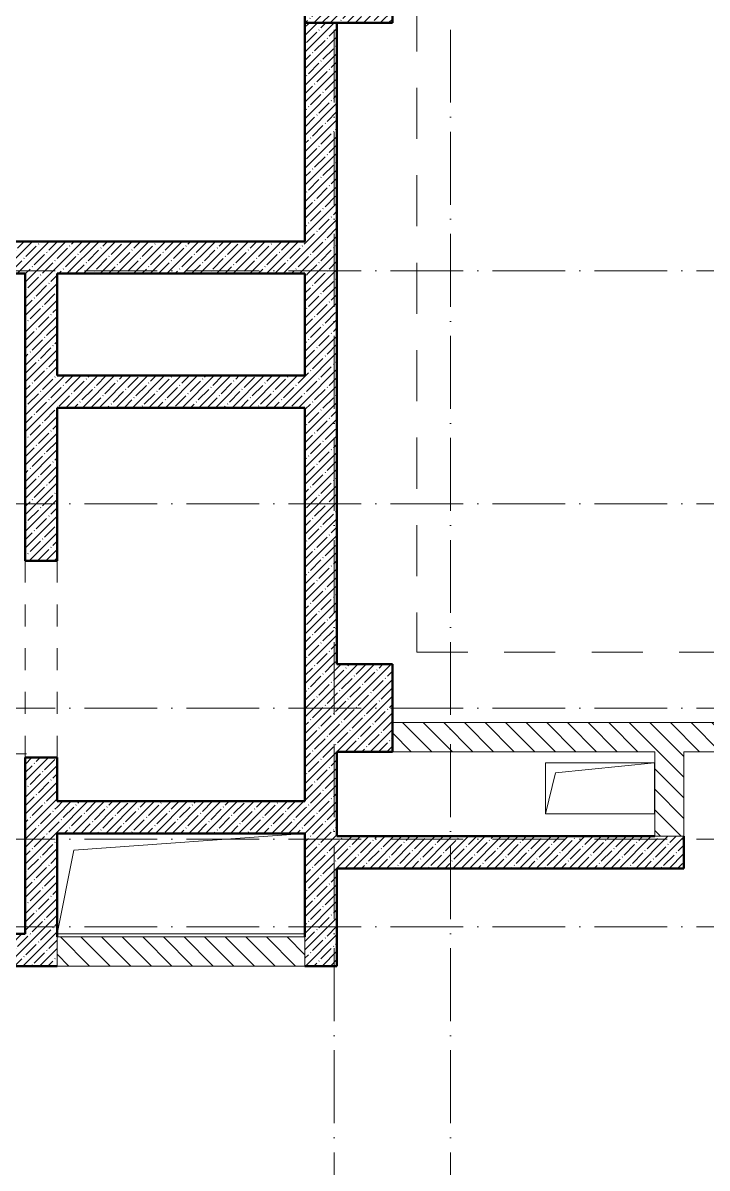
# Model space of a CAD drawing. Header units: millimetres. Extents: x -6064 to 178764, y -5836 to 29924.
# Drawn here: x 40225 to 44920, y 8844 to 16700 of the extents above; entities that cross this region are included whole.
import ezdxf

# ---------------------------------------------------------------- set-up
doc = ezdxf.new("R2010")
doc.units = ezdxf.units.MM
for name, pattern in [('01 Штриховая _4 мм_', [600, 350, -250]), ('50_200_ШТРИХ_1Т_ш5_п1_п1_', [700, 500, -100, 0, -100]), ('Штрих короткий', [300, 150, -150])]:
    doc.linetypes.add(name, pattern=pattern)
for name, color, linetype, lineweight in [('A-DETL-2', 7, 'Continuous', 5), ('A-DOOR-1', 7, 'Continuous', 5), ('A-DOOR-2', 7, 'Штрих короткий', 5), ('A-FLOR', 7, 'Continuous', 9), ('A-GENM', 7, 'Continuous', 9), ('A-WALL-3', 7, 'Continuous', 50), ('A-WALL-PATT-1', 7, 'Continuous', 5), ('G-ANNO-SYMB-1', 7, '01 Штриховая _4 мм_', 9), ('S-COLS', 7, 'Continuous', 9), ('S-COLS-1', 7, 'Continuous', 5), ('S-COLS-2', 7, 'Continuous', 50), ('Оси-1', 7, '50_200_ШТРИХ_1Т_ш5_п1_п1_', 9)]:
    doc.layers.add(name, color=color, linetype=linetype, lineweight=lineweight)
for name, color, linetype, lineweight, true_color in [('A-WALL-1', 7, 'Continuous', 13, 0xce0000), ('A-WALL-FNSH-2', 7, 'Continuous', 13, 0xce0000), ('A-WALL-PATT-2', 7, 'Continuous', 5, 0xce0000)]:
    doc.layers.add(name, color=color, linetype=linetype, lineweight=lineweight, true_color=true_color)
pattern_1 = [(135, (0, 0), (-70.71068, -70.71068), [])]
pattern_2 = [(45, (0, 0), (-57.02463, 57.02463), []), (45, (57.025, 0), (-57.02463, 57.02463), [100.806, -20.161, 3.353, -16.808])]

# ---------------------------------------------------------------- blocks, each defined once
blk = doc.blocks.new('Колонна_Несущая_Прямоугольное сечение - 600х600-V19-АР1_1_Кладочный план 2 этажа')
at = {"layer": 'S-COLS-1'}
h = blk.add_hatch(dxfattribs=at)
h.set_pattern_fill('FP_29', color=256, style=0, pattern_type=2)
h.set_pattern_definition([(45, (-42460, -17000), (-57.02463, 57.02463), []), (45, (-42402.975, -17000), (-57.02463, 57.02463), [100.806, -20.161, 3.353, -16.808])])
h.paths.add_polyline_path([(-300, -300), (300, -300), (300, 300), (-300, 300), (-300, 238.8)], flags=0)
at = {"layer": 'S-COLS-2'}
for p, q in [((300, 300), (-300, 300)), ((-300, 300), (-300, -300)), ((300, -300), (300, 300)), ((-300, -300), (300, -300))]:
    blk.add_line(p, q, dxfattribs=at)
blk = doc.blocks.new('Проем_Дверь_Прямоугольный_БезПР - 1350х2100h-29246185-АР1_1_Кладочный план 2 этажа')
at = {"layer": 'A-DOOR-2'}
for p, q in [((675, 110), (-675, 110)), ((675, -110), (-675, -110))]:
    blk.add_line(p, q, dxfattribs=at)
blk = doc.blocks.new('AR_Отверстие прямоугольное _в плите_ - AR_Отверстие прямоугольное _в плите_-24509226-АР1_1_Кладочный план 2 этажа')
at = {"layer": 'A-GENM'}
for p, q in [((-735, 230), (850, 345)), ((-850, -345), (-735, 230)), ((-850, -345), (850, -345))]:
    blk.add_line(p, q, dxfattribs=at)
blk = doc.blocks.new('AR_Отверстие прямоугольное _в плите_ - AR_Отверстие прямоугольное _в плите_-24509418-АР1_1_Кладочный план 2 этажа')
at = {"layer": 'A-GENM'}
for p, q in [((375, 175), (-375, 175)), ((-375, 175), (-375, -175)), ((-305, 105), (375, 175)), ((375, -175), (375, 175)), ((-375, -175), (-305, 105)), ((-375, -175), (375, -175))]:
    blk.add_line(p, q, dxfattribs=at)

msp = doc.modelspace()

# ---------------------------------------------------------------- hatches: boundary and pattern name
at = {"layer": 'A-WALL-PATT-1'}
h = msp.add_hatch(dxfattribs=at)
h.set_pattern_fill('FP_7', color=256, style=0, pattern_type=2)
h.set_pattern_definition(pattern_2)
h.paths.add_polyline_path([(42380, 15200), (42380, 16700), (42160, 16700), (42160, 15200)], flags=0)
h = msp.add_hatch(dxfattribs=at)
h.set_pattern_fill('FP_7', color=256, style=0, pattern_type=2)
h.set_pattern_definition(pattern_2)
h.paths.add_polyline_path([(42380, 14980), (42380, 15200), (38760, 15200), (38760, 14980), (42160, 14980)], flags=0)
h = msp.add_hatch(dxfattribs=at)
h.set_pattern_fill('FP_7', color=256, style=0, pattern_type=2)
h.set_pattern_definition(pattern_2)
h.paths.add_polyline_path([(40240, 14280), (40460, 14280), (40460, 14980), (40240, 14980)], flags=0)
h = msp.add_hatch(dxfattribs=at)
h.set_pattern_fill('FP_7', color=256, style=0, pattern_type=2)
h.set_pattern_definition(pattern_2)
h.paths.add_polyline_path([(42160, 10230), (42380, 10230), (42380, 11700), (42160, 11700), (42160, 10430)], flags=0)
h.paths.add_polyline_path([(42380, 12300), (42380, 14980), (42160, 14980), (42160, 12300)], flags=0)
h = msp.add_hatch(dxfattribs=at)
h.set_pattern_fill('FP_7', color=256, style=0, pattern_type=2)
h.set_pattern_definition(pattern_2)
h.paths.add_polyline_path([(40460, 10230), (40460, 11660), (40240, 11660), (40240, 10230)], flags=0)
h.paths.add_polyline_path([(40240, 13010), (40460, 13010), (40460, 14280), (40240, 14280)], flags=0)
h = msp.add_hatch(dxfattribs=at)
h.set_pattern_fill('FP_7', color=256, style=0, pattern_type=2)
h.set_pattern_definition(pattern_2)
h.paths.add_polyline_path([(40460, 14060), (42160, 14060), (42160, 14280), (40460, 14280)], flags=0)
h = msp.add_hatch(dxfattribs=at)
h.set_pattern_fill('FP_7', color=256, style=0, pattern_type=2)
h.set_pattern_definition(pattern_2)
h.paths.add_polyline_path([(40460, 11140), (42160, 11140), (42160, 11360), (40460, 11360)], flags=0)
h = msp.add_hatch(dxfattribs=at)
h.set_pattern_fill('FP_7', color=256, style=0, pattern_type=2)
h.set_pattern_definition(pattern_2)
h.paths.add_polyline_path([(44760.7, 10900), (44760.7, 11120), (42380, 11120), (42380, 10900), (44336.1, 10900)], flags=0)
h = msp.add_hatch(dxfattribs=at)
h.set_pattern_fill('FP_7', color=256, style=0, pattern_type=2)
h.set_pattern_definition(pattern_2)
h.paths.add_polyline_path([(40240, 10230), (40240, 10450), (38760, 10450), (38760, 10230)], flags=0)
at = {"layer": 'A-WALL-PATT-2'}
h = msp.add_hatch(dxfattribs=at)
h.set_pattern_fill('FP_22', color=256, style=0, pattern_type=2)
h.set_pattern_definition(pattern_1)
h.paths.add_polyline_path([(47460, 11700), (48160, 11700), (48160, 11900), (46660, 11900), (46660, 11700), (47400.6, 11700)], flags=0)
h.paths.add_polyline_path([(51710, 11700), (51710, 11900), (48760, 11900), (48760, 11700), (50465.2, 11700)], flags=0)
h.paths.add_polyline_path([(44560.7, 11700), (45260, 11700), (45260, 11900), (42760, 11900), (42760, 11700), (44336.1, 11700)], flags=0)
h = msp.add_hatch(dxfattribs=at)
h.set_pattern_fill('FP_22', color=256, style=0, pattern_type=2)
h.set_pattern_definition(pattern_1)
h.paths.add_polyline_path([(44560.7, 11120), (44760.7, 11120), (44760.7, 11700), (44560.7, 11700)], flags=0)
h = msp.add_hatch(dxfattribs=at)
h.set_pattern_fill('FP_22', color=256, style=0, pattern_type=2)
h.set_pattern_definition(pattern_1)
h.paths.add_polyline_path([(40460, 10230), (42160, 10230), (42160, 10430), (40460, 10430)], flags=0)
at = {"layer": 'S-COLS-1'}
h = msp.add_hatch(dxfattribs=at)
h.set_pattern_fill('FP_7', color=256, style=0, pattern_type=2)
h.set_pattern_definition(pattern_2)
h.paths.add_polyline_path([(42160, 11700), (42760, 11700), (42760, 12300), (42160, 12300)], flags=0)

# ---------------------------------------------------------------- linework, layer by layer
at = {"layer": 'A-DETL-2'}
msp.add_line((39070, 11686.7), (40250, 11686.7), dxfattribs=at)
at = {"layer": 'A-FLOR'}
for p, q in [((43810, 11625), (44560, 11625)), ((43810, 11275), (43810, 11625)), ((44560, 11625), (44560, 11275)), ((44560, 11275), (43810, 11275)), ((42160, 10450), (40460, 10450))]:
    msp.add_line(p, q, dxfattribs=at)
at = {"layer": 'A-WALL-1'}
for p, q in [((44560.7, 11120), (44760.7, 11120)), ((40460, 10430), (40460, 10230)), ((42160, 10230), (42160, 10430))]:
    msp.add_line(p, q, dxfattribs=at)
at = {"layer": 'A-WALL-3'}
for p, q in [((42160, 16700), (42160, 15200)), ((42380, 12300), (42380, 16700)), ((42160, 15200), (38760, 15200)), ((38760, 14980), (40240, 14980)), ((40240, 14980), (40240, 13010)), ((40460, 14980), (42160, 14980)), ((40460, 14280), (40460, 14980)), ((42160, 14980), (42160, 14280)), ((42160, 14280), (40460, 14280)), ((40460, 13010), (40460, 14060)), ((40460, 14060), (42160, 14060)), ((42160, 14060), (42160, 12300)), ((40240, 13010), (40460, 13010)), ((40240, 11660), (40240, 10450)), ((40460, 11660), (40240, 11660)), ((40460, 11360), (40460, 11660)), ((42160, 11700), (42160, 11360)), ((42380, 11120), (42380, 11700)), ((42160, 11360), (40460, 11360)), ((40460, 10430), (40460, 11140)), ((40460, 11140), (42160, 11140)), ((42160, 11140), (42160, 10430)), ((44560.7, 11120), (42380, 11120)), ((44760.7, 10900), (44760.7, 11120)), ((42380, 10900), (44760.7, 10900)), ((42380, 10230), (42380, 10900)), ((40240, 10450), (38760, 10450)), ((38540, 10230), (40240, 10230)), ((40240, 10230), (40460, 10230)), ((42160, 10230), (42380, 10230))]:
    msp.add_line(p, q, dxfattribs=at)
at = {"layer": 'A-WALL-FNSH-2'}
for p, q in [((45191, 11900), (42760, 11900)), ((42760, 11900), (42760, 11700)), ((42760, 11700), (44560.7, 11700)), ((44560.7, 11700), (44560.7, 11120)), ((44760.7, 11700), (45191, 11700)), ((44760.7, 11120), (44760.7, 11700)), ((42160, 10430), (40460, 10430)), ((40460, 10230), (42160, 10230))]:
    msp.add_line(p, q, dxfattribs=at)
at = {"layer": 'G-ANNO-SYMB-1'}
for p, q in [((42928.2, 19254.7), (42928.2, 12383.3)), ((42928.2, 12383.3), (126776.9, 12383.3))]:
    msp.add_line(p, q, dxfattribs=at)
at = {"layer": 'S-COLS-2'}
for p, q in [((42160, 12300), (42160, 11700)), ((42760, 12300), (42380, 12300)), ((42760, 11700), (42760, 12300)), ((42380, 11700), (42760, 11700))]:
    msp.add_line(p, q, dxfattribs=at)
at = {"layer": 'Оси-1'}
for p, q in [((42360, -4150), (42360, 28636.9)), ((43160, -4150), (43160, 28636.9)), ((-4160, 15000), (125951.6, 15000)), ((-4160, 13400), (125951.6, 13400)), ((-4160, 12000), (125951.6, 12000)), ((-4160, 11100), (125951.6, 11100)), ((-4160, 10500), (125951.6, 10500))]:
    msp.add_line(p, q, dxfattribs=at)

# ---------------------------------------------------------------- block references
at = {"layer": 'A-DOOR-1', "rotation": 90}
msp.add_blockref('Проем_Дверь_Прямоугольный_БезПР - 1350х2100h-29246185-АР1_1_Кладочный план 2 этажа', (40350, 12335), dxfattribs=at)
at = {"layer": 'A-GENM'}
for name, p in [('AR_Отверстие прямоугольное _в плите_ - AR_Отверстие прямоугольное _в плите_-24509418-АР1_1_Кладочный план 2 этажа', (44185, 11450)), ('AR_Отверстие прямоугольное _в плите_ - AR_Отверстие прямоугольное _в плите_-24509226-АР1_1_Кладочный план 2 этажа', (41310, 10795))]:
    msp.add_blockref(name, p, dxfattribs=at)
at = {"layer": 'S-COLS'}
msp.add_blockref('Колонна_Несущая_Прямоугольное сечение - 600х600-V19-АР1_1_Кладочный план 2 этажа', (42460, 17000), dxfattribs=at)

doc.saveas('drawing.dxf')
